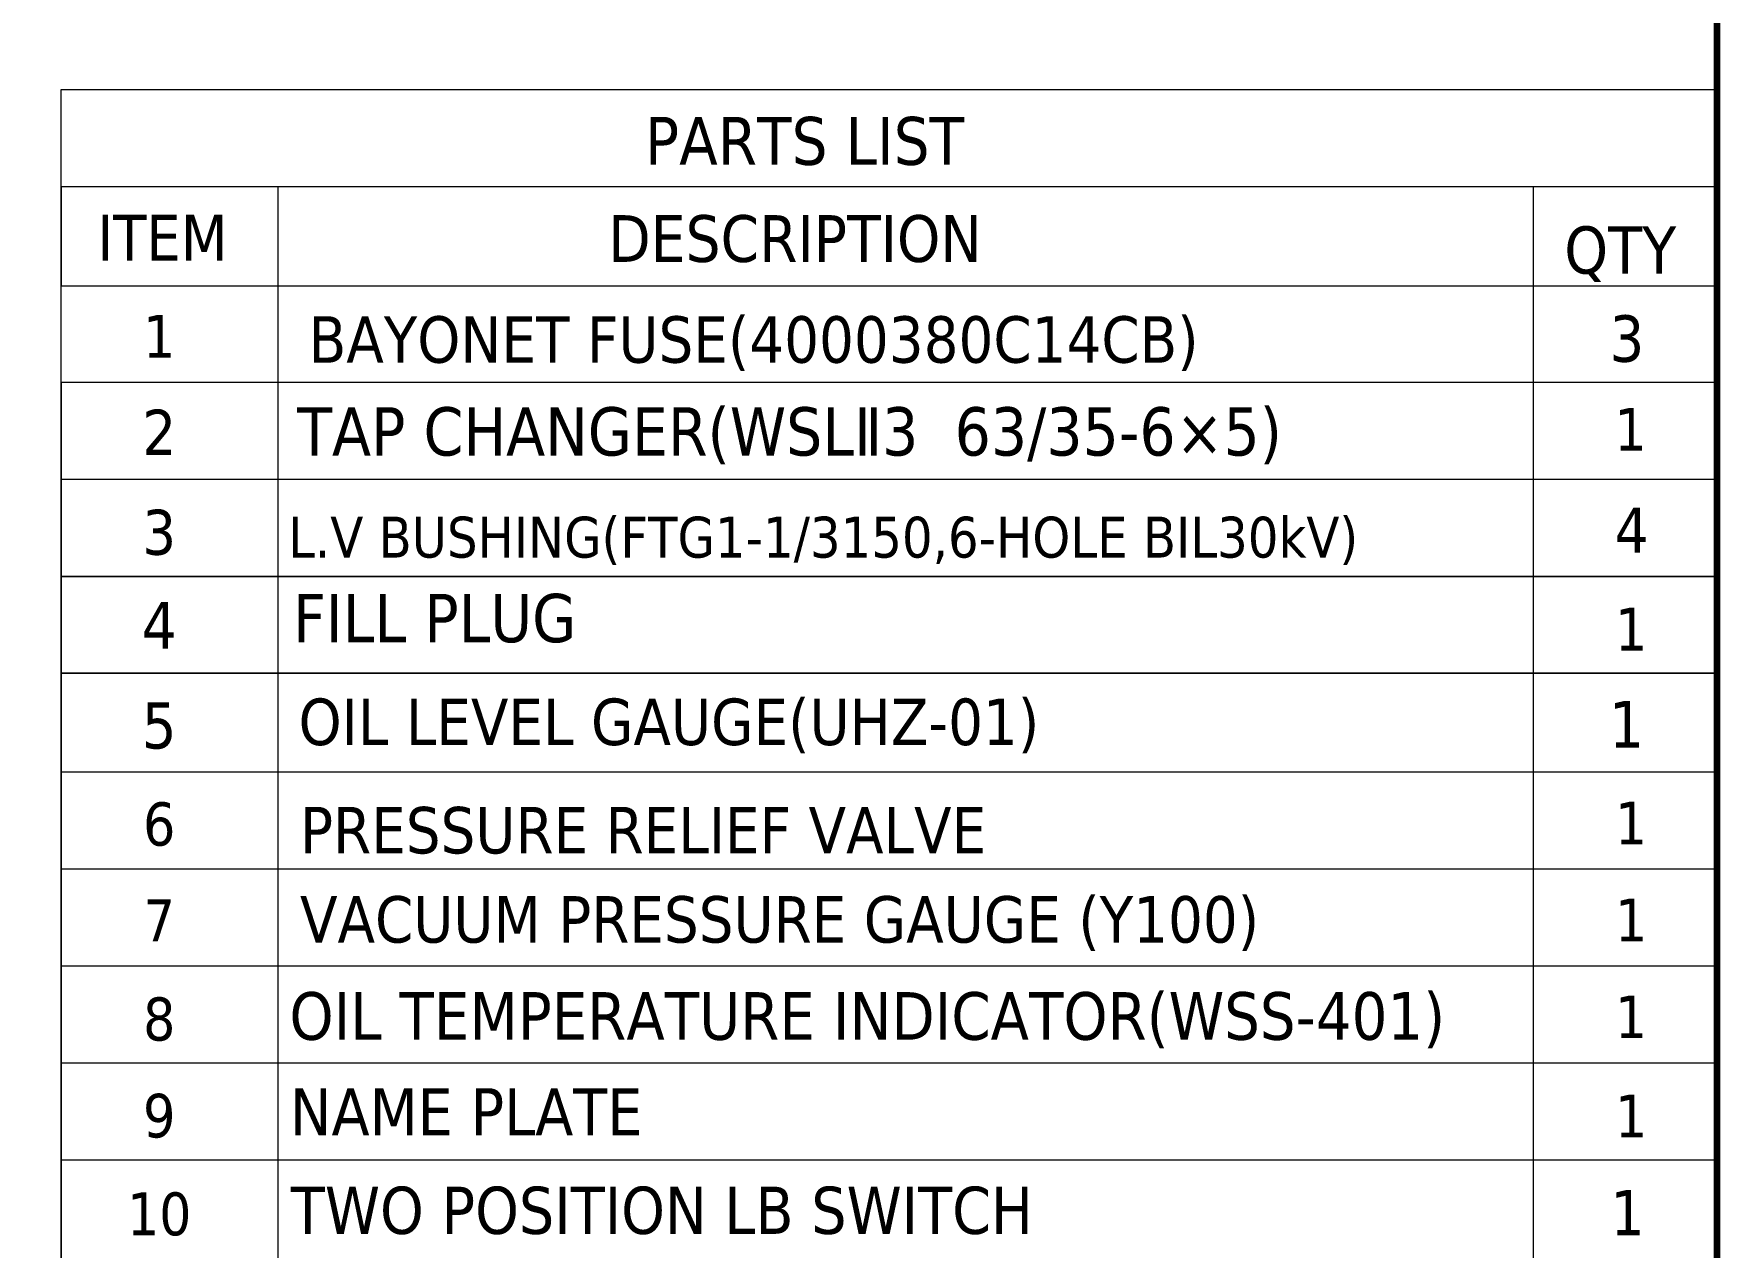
# Model space of a CAD drawing. Header units: millimetres. Extents: x 198356 to 209798, y -190593 to -183267.
# Drawn here: x 206259 to 208474, y -187540 to -185946 of the extents above; entities that cross this region are included whole.
import ezdxf

# ---------------------------------------------------------------- set-up
doc = ezdxf.new("R2010")
doc.units = ezdxf.units.MM
doc.header["$LTSCALE"] = 13
doc.layers.add('1', color=4, linetype='Continuous')
doc.layers.add('铁心', color=3, linetype='Continuous', lineweight=0)
doc.styles.add('Tahoma$001', font='tahoma.ttf', dxfattribs={"height": 2.159784})
doc.styles.add('Tahoma_txtstyle_28.93_0_0', font='tahoma.ttf')
doc.styles.add('Tahoma_txtstyle_30.54_0_0', font='tahoma.ttf')

msp = doc.modelspace()

# ---------------------------------------------------------------- linework, layer by layer
at = {"layer": '1', "const_width": 8.634}
msp.add_lwpolyline([(198997.156, -190321.999), (208469.476, -190321.999), (208469.476, -183513.769), (198997.156, -183513.769), (198997.156, -190321.999)], dxfattribs=at)
at = {"layer": '铁心'}
for points in [[(206295.577, -189088.624), (206295.577, -186019.61)], [(206295.577, -186019.61), (208469.476, -186019.61), (208469.476, -186147.111)], [(206295.577, -186147.111), (208469.476, -186147.111), (208469.476, -186277.257)], [(206295.577, -186147.111), (206295.577, -186277.257), (208469.476, -186277.257)], [(206579.676, -186147.111), (206579.676, -186277.257), (206579.676, -186277.257)], [(208228.229, -186147.111), (208228.229, -186277.257), (208228.229, -186277.257)], [(206579.676, -186277.257), (206579.676, -186786.202), (206579.676, -186786.202)], [(208228.229, -186277.257), (208228.229, -186786.202), (208228.229, -186786.202)], [(206295.577, -186403.7), (206295.577, -189088.624)], [(208469.476, -186404.229), (206295.577, -186404.229), (206295.577, -186404.229)], [(206579.676, -186403.7), (206579.676, -189088.624)], [(208228.229, -186403.7), (208228.229, -189088.624)], [(208469.476, -186531.73), (206295.577, -186531.73), (206295.577, -186531.73)], [(208469.476, -189088.624), (208469.476, -186531.201)], [(206295.577, -186659.231), (208469.476, -186659.231), (208469.476, -186786.202)], [(206295.577, -186659.231), (206295.577, -186786.202), (208469.476, -186786.202)], [(208469.476, -186659.231), (206295.577, -186659.231), (206295.577, -186659.231)], [(206295.577, -187682.94), (206295.577, -186659.231), (206295.577, -186659.231)], [(208469.476, -186786.202), (206295.577, -186786.202), (206295.577, -186786.202)], [(208469.476, -186916.348), (206295.577, -186916.348), (206295.577, -186916.348)], [(208469.476, -186916.348), (206295.577, -186916.348), (206295.577, -186916.348)], [(208469.476, -187043.849), (206295.577, -187043.849), (206295.577, -187043.849)], [(208469.476, -187043.849), (206295.577, -187043.849), (206295.577, -187043.849)], [(208469.476, -187043.849), (206295.577, -187043.849), (206295.577, -187043.849)], [(208469.476, -187043.849), (206295.577, -187043.849), (206295.577, -187043.849)], [(208469.476, -187170.821), (206295.577, -187170.821), (206295.577, -187170.821)], [(208469.476, -187170.821), (206295.577, -187170.821)], [(208469.476, -187298.322), (206295.577, -187298.322), (206295.577, -187298.322)], [(208469.476, -187298.322), (206295.577, -187298.322), (206295.577, -187298.322)], [(208469.476, -187425.823), (206295.577, -187425.823), (206295.577, -187425.823)]]:
    msp.add_lwpolyline(points, dxfattribs=at)

# ---------------------------------------------------------------- texts
for s, height, style, p in [('PARTS LIST', 62.952, 'Tahoma$001', (207061.935, -186118.543)), ('ITEM', 60.4352, 'Tahoma$001', (206342.662, -186244.456)), ('DESCRIPTION', 61.4016, 'Tahoma$001', (207013.703, -186246.043)), ('QTY', 62.0327, 'Tahoma$001', (208268.966, -186261.386)), ('1', 56.282, 'Tahoma$001', (206403.006, -186371.957)), ('BAYONET FUSE(4000380C14CB)', 60.99226, 'Tahoma$001', (206620.395, -186378.408)), ('3', 60.992, 'Tahoma$001', (208328.322, -186377.191)), ('TAP CHANGER(WSLⅡ3  63/35-6×5)', 63.4362, 'Tahoma$001', (206605.277, -186500.325)), ('2', 59.358, 'Tahoma$001', (206401.852, -186499.458)), ('1', 55.902, 'Tahoma$001', (208334.956, -186493.863)), ('3', 59.071, 'Tahoma$001', (206401.959, -186630.662)), ('L.V BUSHING(FTG1-1/3150,6-HOLE BIL30kV)', 53.67319, 'Tahoma$001', (206593.338, -186634.376)), ('4', 59.279, 'Tahoma$001', (208335.097, -186628.017)), ('4', 61.153, 'Tahoma$001', (206401.178, -186753.93)), ('FILL PLUG', 63.4362, 'Tahoma$001', (206599.851, -186745.507)), ('1', 56.282, 'Tahoma$001', (208335.626, -186756.576)), ('5', 60.443, 'Tahoma$001', (206401.444, -186885.135)), ('OIL LEVEL GAUGE(UHZ-01)', 60.99226, 'Tahoma$001', (206607.044, -186880.58)), ('1', 61.502, 'Tahoma$001', (208327.691, -186884.076)), ('6', 56.813, 'Tahoma$001', (206402.807, -187012.635)), ('PRESSURE RELIEF VALVE', 60.99226, 'Tahoma$001', (206609.028, -187022.88)), ('1', 55.902, 'Tahoma$001', (208335.626, -187011.048)), ('VACUUM PRESSURE GAUGE (Y100)', 60.99226, 'Tahoma$001', (206609.028, -187140.024)), ('7', 55.159, 'Tahoma$001', (206403.428, -187138.549)), ('1', 56.282, 'Tahoma$001', (208335.626, -187138.549)), ('OIL TEMPERATURE INDICATOR(WSS-401)', 62.58065, 'Tahoma_txtstyle_30.54_0_0', (206595.07, -187267.692)), ('1', 55.902, 'Tahoma$001', (208335.626, -187265.521)), ('8', 56.579, 'Tahoma$001', (206402.895, -187268.695)), ('9', 57.215, 'Tahoma$001', (206402.656, -187395.931)), ('NAME PLATE', 61.9831, 'Tahoma$001', (206595.677, -187393.286)), ('1', 56.282, 'Tahoma$001', (208335.626, -187395.931)), ('10', 56.2955, 'Tahoma$001', (206381.867, -187524.49)), ('TWO POSITION LB SWITCH', 61.98309, 'Tahoma$001', (206597.015, -187522.648)), ('1', 59.279, 'Tahoma_txtstyle_28.93_0_0', (208329.807, -187524.49))]:
    msp.add_text(s, height=height, dxfattribs=dict(at, style=style)).set_placement(p)

doc.saveas('drawing.dxf')
